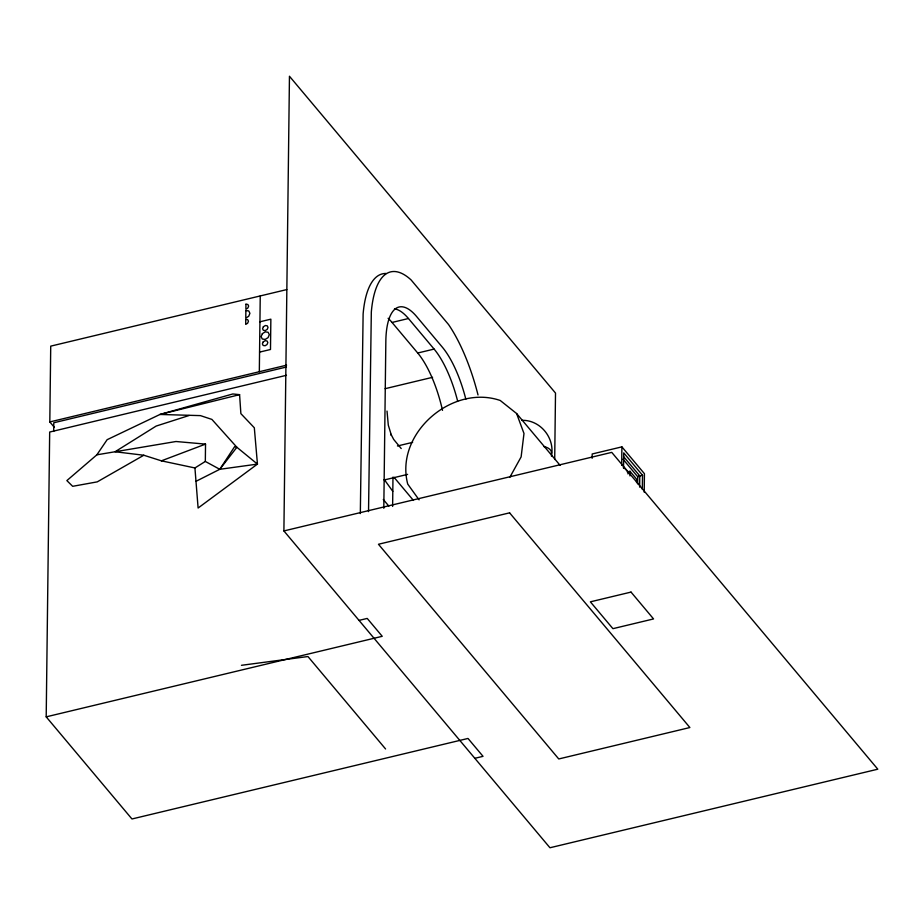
<?xml version="1.0" encoding="UTF-8"?>
<svg xmlns="http://www.w3.org/2000/svg" width="924" height="924" viewBox="0 0 924 924"><rect width="100%" height="100%" fill="white"/><g stroke="black" fill="none" stroke-linecap="round" stroke-linejoin="round"><path stroke-width="1.39" d="M474.832 758.304L483.033 756.34L468.006 738.449L131.959 818.976L46.2 716.851L49.677 432.039L286.452 375.294M54.412 427.419L49.804 421.933L50.728 346.142L286.775 289.582M53.684 431.427L53.788 422.765L286.417 367.024M205.324 461.446L205.532 444.109L175.987 441.51L96.87 454.816L66.863 480.596L72.673 486.313L97.251 481.866L143.809 455.243L161.4 460.833L194.929 467.96L205.324 461.446L219.785 469.3L257.45 464.102L254.319 427.777L240.875 413.64L239.582 394.652L232.836 393.959L159.968 414.46L107.138 439.685L96.87 454.816M259.321 371.725L260.245 295.934M283.899 530.93L611.746 452.367L877.8 769.195L549.953 847.758L283.899 530.93L289.455 76.242L555.509 393.07L554.7 459.471M360.325 513.571L363.12 314.01A108.27 38.462 76.5 0 1 386.105 273.481M368.526 511.607L371.321 312.046A108.27 38.462 76.5 0 1 411.111 279.949L448.544 324.532A108.27 38.462 76.5 0 1 478.02 394.964M383.807 508.281L385.839 341.395A72.13 25.618 76.5 0 1 416.632 316.551L442.296 347.124A72.13 25.618 76.5 0 1 465.846 399.226M392.619 506.433L392.977 477.107M551.42 456.121C555.185 438.022 540.217 419.658 521.69 420.339M592.134 458.292L592.192 453.984L621.898 446.869L644.432 473.7L644.213 492.18M621.679 465.338L621.898 446.869M623.538 468.329L623.735 452.887L642.515 475.259L642.342 489.293M627.974 473.954L627.997 471.748L623.365 467.059M629.937 475.883L629.995 471.298L627.257 471.956M636.601 482.651L636.636 479.221L629.995 471.298M637.687 483.829L637.768 476.761L623.007 459.182M639.639 487.133L639.778 475.906L623.677 456.745M509.817 477.327L521.124 456.906L523.989 433.495L516.597 413.525L500.219 400.473C451.871 383.899 394.536 433.795 407.727 484.084L419.069 499.838M195.946 481.335L219.785 469.3L234.627 446.662L236.879 447.274L257.45 464.102L198.106 508.027L194.929 467.96M219.785 469.3L236.879 447.274L211.885 419.404L200.439 415.615L159.968 414.46L239.582 394.652M637.768 476.761L639.778 475.906M161.4 460.833L205.532 444.109M189.131 415.488L156.179 426.056L115.084 451.744L143.809 455.243M259.933 321.795L270.859 319.173L270.489 349.491L259.563 352.113M388.115 318.295A72.13 25.618 76.5 0 1 392.042 322.453L408.443 318.514L434.107 349.087A72.13 25.618 76.5 0 1 457.657 401.189M49.804 421.933L286.579 365.188M392.042 322.453L417.717 353.014L434.107 349.087M385.112 388.692L432.582 377.315M397.459 445.992L412.635 442.353M407.599 474.382L384.165 479.995A15.05 5.348 76.5 0 0 385.493 479.533M638.415 476.241L642.515 475.259M359.02 620.385L367.221 618.422L382.236 636.313L46.2 716.851M241.464 665.303L307.946 656.537L385.574 748.971M516.597 413.525L560.129 465.373M401.212 448.533L393.705 439.443L390.944 434.234L391.406 435.366L388.299 425.132L387.017 411.076M394.028 477.304L413.432 500.404M383.298 499.503L388.865 506.121M392.804 491.349L384.326 479.625M394.479 308.847A72.13 25.618 76.5 0 1 408.443 318.514M417.717 353.014A72.13 25.618 76.5 0 1 442.515 410.372M543.682 446.477A12.024 6.514 0.7 0 1 551.455 453.257M245.761 319.358L245.703 324.416L247.644 323.204L248.464 321.229L247.69 319.635L245.761 319.358M245.865 310.522L245.772 318.099L248.683 316.297L249.919 313.328L248.752 310.938L245.865 310.522M245.946 304.204L245.888 309.251L247.828 308.05L248.648 306.075L247.875 304.481L245.946 304.204M263.386 326.738L262.566 328.713L263.34 330.318L265.269 330.584L267.209 329.383L268.029 327.408L267.255 325.814L265.327 325.537L263.386 326.738M262.347 333.656L261.111 336.625L262.277 339.016L265.165 339.431L268.075 337.63L269.3 334.661L268.133 332.27L265.257 331.855L262.347 333.656M263.201 341.892L262.381 343.878L263.155 345.472L265.084 345.749L267.024 344.548L267.845 342.561L267.071 340.968L265.142 340.69L263.201 341.892M509.598 512.843L378.459 544.259L558.754 758.962L689.881 727.534L509.598 512.843M631.023 592.088L590.378 601.836L612.924 628.666L653.557 618.93L631.023 592.088"/></g></svg>
